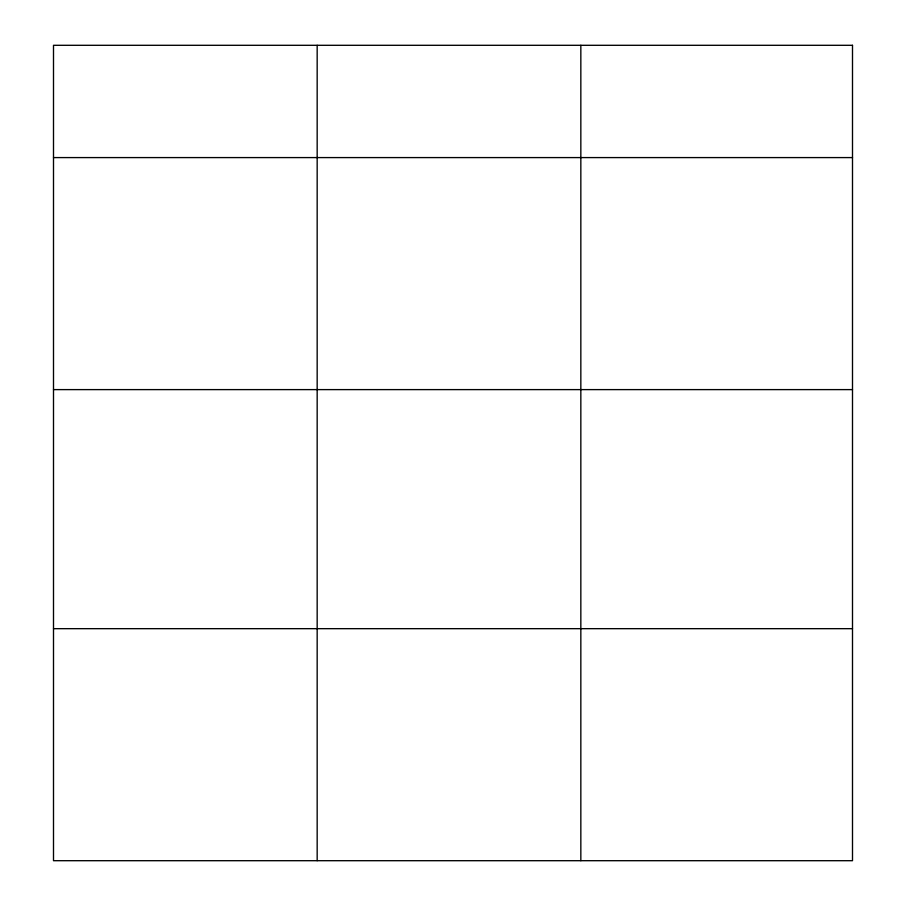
<?xml version="1.0" encoding="UTF-8"?>
<svg xmlns="http://www.w3.org/2000/svg" width="906" height="906" viewBox="0 0 906 906"><rect width="100%" height="100%" fill="white"/><g stroke="black" fill="none" stroke-linecap="round" stroke-linejoin="round"><path stroke-width="1.36" d="M53.499 157.587L852.501 157.587M53.499 389.614L852.501 389.614M53.499 628.673L852.501 628.673M580.837 45.3L580.837 860.7M317.168 45.3L317.168 860.7M852.501 45.3L53.499 45.3L53.499 860.7L852.501 860.7L852.501 45.3"/></g></svg>
